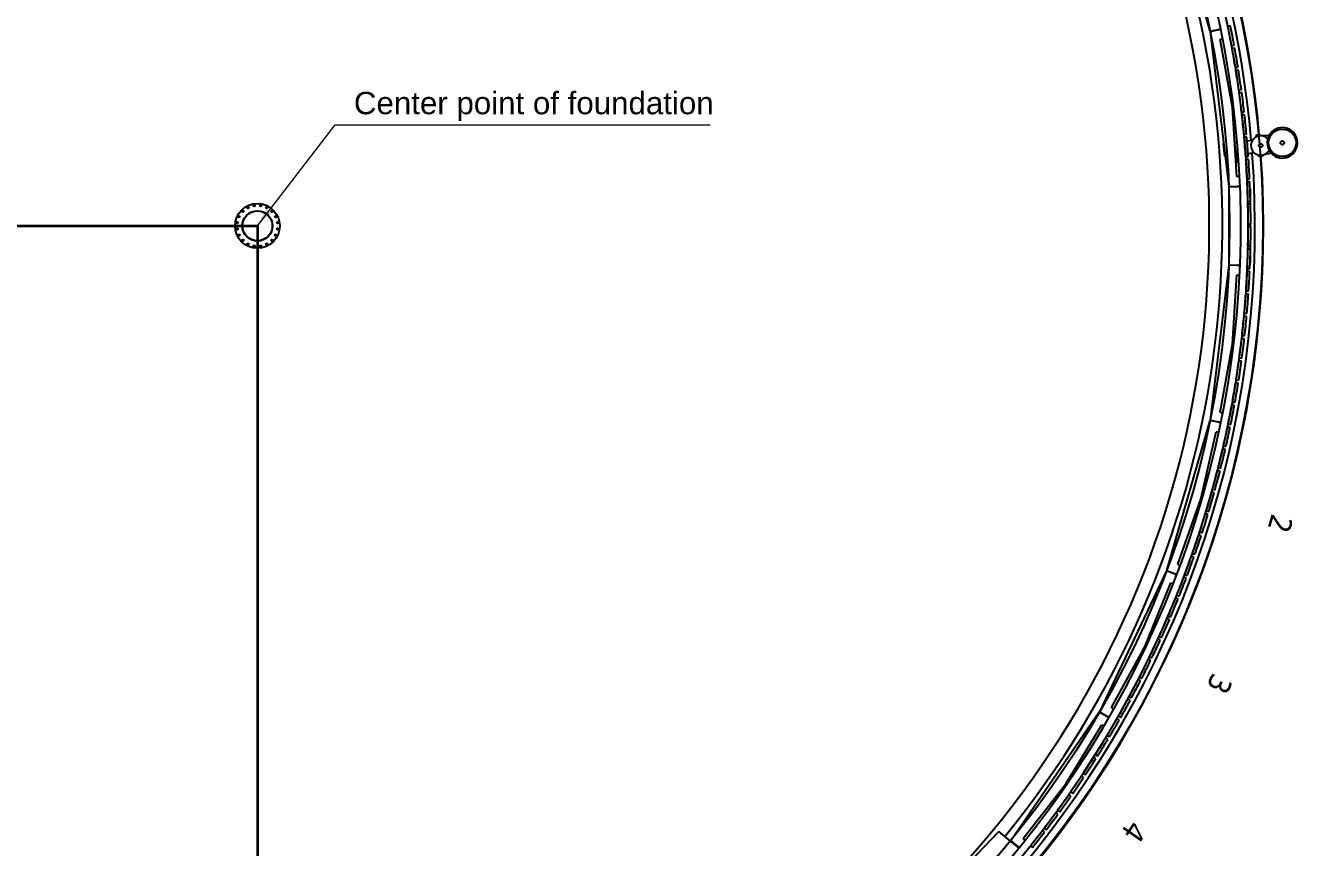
# Model space of a CAD drawing. Header units: millimetres. Extents: x -360063 to 84100, y -179792 to 59400.
# Drawn here: x 46299 to 63351, y 11931 to 22949 of the extents above; entities that cross this region are included whole.
import ezdxf

# ---------------------------------------------------------------- set-up
doc = ezdxf.new("R2010")
doc.units = ezdxf.units.MM
doc.header["$LTSCALE"] = 100
doc.layers.add('4003-AREA-05_F-Foundation', color=7, linetype='Continuous', lineweight=25, true_color=0xadadad)
for name, color, linetype, lineweight in [('4003-AREA-05_T-Tank', 7, 'Continuous', 25), ('Sketch Geometry', 7, 'Continuous', 18), ('Symbol', 7, 'Continuous', 18), ('Visible', 7, 'Continuous', 25)]:
    doc.layers.add(name, color=color, linetype=linetype, lineweight=lineweight)
doc.styles.add('Text Style175', font='tahoma.ttf')
doc.styles.add('Title', font='arial.ttf')
doc.dimstyles.new('Default - Method 2a$7', dxfattribs={"dimscale": 100, "dimtxt": 3, "dimasz": 2.5, "dimexe": 3, "dimexo": 0.5, "dimgap": 0.7, "dimtad": 0, "dimtoh": 1, "dimdec": 1, "dimrnd": 1e-08, "dimtxsty": 'Title', "dimcen": 0.09, "dimdle": 10, "dimclrd": 256, "dimclre": 256, "dimclrt": 7, "dimazin": 2, "dimtfac": 0.833333, "dimtdec": 1, "dimtmove": 0, "dimatfit": 3, "dimfxl": 1, "dimtolj": 1, "dimlwd": -1, "dimlwe": -1, "dimarcsym": 0})

msp = doc.modelspace()

# ---------------------------------------------------------------- linework, layer by layer
at = {"layer": '4003-AREA-05_F-Foundation'}
msp.add_circle((49408.48, 20262.41), 13475, dxfattribs=at)
at = {"layer": '4003-AREA-05_T-Tank'}
msp.add_circle((49408.48, 20262.41), 13032, dxfattribs=at)
at = {"layer": 'Sketch Geometry', "color": 1, "lineweight": 35, "true_color": 0xff0000}
for p, q in [((17485.37, 20262.41), (49408.48, 20262.41)), ((49408.48, 20262.41), (49408.48, 2625.21))]:
    msp.add_line(p, q, dxfattribs=at)
at = {"layer": 'Sketch Geometry'}
for radius in [13475, 13032]:
    msp.add_circle((49408.48, 20262.41), radius, dxfattribs=at)
at = {"layer": 'Visible'}
for p, q in [((61594.98, 24879.77), (62176.68, 22870.86)), ((62176.68, 22870.86), (62289.72, 22893.93)), ((62290.92, 22888.05), (62177.87, 22864.98)), ((62177.87, 22864.98), (62429.76, 20788.78)), ((62289.72, 22893.93), (62320.29, 22907.7)), ((62324.44, 22887.36), (62290.92, 22888.05)), ((62451.18, 22941.43), (62416.91, 22934.33)), ((62313.51, 22759.98), (62346.56, 22776.06)), ((62477.54, 21847.96), (62313.51, 22759.98)), ((62466.75, 22679.01), (62501.18, 22685.33)), ((62508.4, 22645.98), (62473.97, 22639.67)), ((62518.03, 22383.28), (62552.59, 22388.82)), ((62558.92, 22349.32), (62524.36, 22343.79)), ((62562.61, 22086.47), (62597.29, 22091.23)), ((62602.72, 22051.6), (62568.05, 22046.84)), ((62536.35, 20923.17), (62477.54, 21847.96)), ((62600.48, 21788.73), (62635.25, 21792.7)), ((62639.79, 21752.96), (62605.01, 21748.99)), ((62631.6, 21490.21), (62666.46, 21493.39)), ((62353.46, 21363.64), (62359.92, 21364.42)), ((62353.46, 21363.64), (62373.73, 21196.56)), ((62541.34, 21110.27), (62505.85, 21402.86)), ((62508.33, 21382.43), (62540.47, 21386.33)), ((62670.09, 21453.56), (62635.24, 21450.37)), ((62674.57, 21402.59), (62747.41, 21411.43)), ((62794.6, 21463.85), (62795.66, 21455.17)), ((62814.5, 21478.35), (62805.07, 21477.2)), ((62814.5, 21478.35), (62816.26, 21463.83)), ((62831.38, 21480.4), (62840.81, 21481.54)), ((62832.88, 21468.01), (62831.38, 21480.4)), ((62854.29, 21470.1), (62854.17, 21471.07)), ((62968.25, 21473.69), (62862.73, 21469.96)), ((62373.73, 21196.56), (62380.19, 21197.35)), ((62512.51, 21298.17), (62535.39, 21109.55)), ((62517.85, 21214.05), (62522.64, 21214.63)), ((62528.6, 21215.35), (62553.76, 21218.4)), ((62655.97, 21191.06), (62690.89, 21193.45)), ((62693.63, 21153.55), (62658.71, 21151.15)), ((62687.93, 21234.68), (62767.68, 21244.36)), ((62824.99, 21213.42), (62826.04, 21204.75)), ((62848.83, 21195.42), (62839.4, 21194.28)), ((62847.07, 21209.94), (62848.83, 21195.42)), ((62865.7, 21197.47), (62864.2, 21209.86)), ((62865.7, 21197.47), (62875.13, 21198.62)), ((62885.6, 21211.97), (62885.48, 21212.94)), ((62997, 21236.71), (62893.65, 21215.11)), ((62541.34, 21110.27), (62535.39, 21109.55)), ((62572.29, 20915.46), (62536.35, 20923.17)), ((62673.57, 20891.44), (62708.54, 20893.04)), ((62710.37, 20853.08), (62675.41, 20851.48)), ((62429.76, 20788.78), (62545.04, 20793.41)), ((62545.28, 20787.41), (62430.28, 20782.79)), ((62430.28, 20782.79), (62430.28, 19742.04)), ((62545.04, 20793.41), (62577.43, 20802.09)), ((62578.24, 20781.76), (62545.28, 20787.41)), ((62720.28, 20757.41), (62714.24, 20758.45)), ((62720.28, 20552.32), (62720.28, 20757.41)), ((62684.4, 20591.49), (62719.39, 20592.31)), ((62720.32, 20552.32), (62685.33, 20551.5)), ((62688.45, 20291.38), (62723.45, 20291.4)), ((62720.28, 20251.4), (62720.28, 20291.4)), ((62723.47, 20251.4), (62688.47, 20251.38)), ((62719.83, 19950.49), (62684.83, 19951.26)), ((62685.71, 19991.25), (62720.7, 19990.48)), ((62720.28, 19767.41), (62720.28, 19990.49)), ((62429.76, 19736.05), (62177.88, 17659.84)), ((62545.04, 19731.42), (62429.76, 19736.05)), ((62430.28, 19742.04), (62545.28, 19737.41)), ((62536.35, 19601.66), (62572.29, 19609.37)), ((62577.43, 19722.73), (62545.04, 19731.42)), ((62545.28, 19737.41), (62578.24, 19743.06)), ((62709.38, 19649.74), (62674.41, 19651.3)), ((62676.19, 19691.26), (62711.16, 19689.7)), ((62714.24, 19766.38), (62720.28, 19767.41)), ((62477.54, 18676.87), (62536.35, 19601.66)), ((62692.13, 19349.31), (62657.21, 19351.65)), ((62659.9, 19391.56), (62694.82, 19389.22)), ((62668.1, 19049.34), (62633.25, 19052.47)), ((62636.83, 19092.31), (62671.69, 19089.18)), ((62607.01, 18793.66), (62641.79, 18789.73)), ((62313.51, 17764.85), (62477.54, 18676.87)), ((62637.3, 18749.99), (62602.52, 18753.91)), ((62599.74, 18451.41), (62565.06, 18456.12)), ((62570.44, 18495.75), (62605.13, 18491.04)), ((62555.45, 18153.75), (62520.88, 18159.25)), ((62527.16, 18198.75), (62561.72, 18193.26)), ((62346.56, 17748.77), (62313.51, 17764.85)), ((62504.44, 17857.18), (62470, 17863.45)), ((62477.17, 17902.8), (62511.6, 17896.53)), ((62176.68, 17653.96), (61594.98, 15645.06)), ((62289.72, 17630.9), (62176.68, 17653.96)), ((62177.88, 17659.84), (62290.92, 17636.78)), ((62320.29, 17617.13), (62289.72, 17630.9)), ((62290.92, 17636.78), (62324.44, 17637.46)), ((62446.73, 17561.83), (62412.45, 17568.88)), ((62420.5, 17608.06), (62454.79, 17601.01)), ((62053.92, 16600.84), (62260.33, 17504.22)), ((62260.33, 17504.22), (62297.04, 17506.06)), ((62382.37, 17267.86), (62348.26, 17275.68)), ((62357.19, 17314.67), (62391.31, 17306.85)), ((62311.38, 16975.43), (62277.45, 16984.01)), ((62287.27, 17022.79), (62321.2, 17014.2)), ((62210.77, 16732.57), (62244.49, 16723.21)), ((61745.7, 15726.94), (62053.92, 16600.84)), ((62233.8, 16684.67), (62200.08, 16694.02)), ((62149.67, 16395.73), (62116.17, 16405.85)), ((62127.72, 16444.14), (62161.23, 16434.03)), ((62059.03, 16108.78), (62025.76, 16119.65)), ((62038.19, 16157.67), (62071.46, 16146.8)), ((61942.19, 15873.29), (61975.21, 15861.68)), ((61775.75, 15705.77), (61745.7, 15726.94)), ((61961.93, 15823.94), (61928.92, 15835.56)), ((61592.85, 15639.45), (60696.42, 13749.87)), ((61700.73, 15598.54), (61592.85, 15639.45)), ((61594.98, 15645.06), (61702.86, 15604.15)), ((61728.7, 15580.05), (61700.73, 15598.54)), ((61702.86, 15604.15), (61736.06, 15599.45)), ((61858.42, 15541.38), (61825.68, 15553.74)), ((61839.8, 15591.16), (61872.55, 15578.8)), ((61302.75, 14619.65), (61651.4, 15478.22)), ((61651.4, 15478.22), (61687.93, 15474.15)), ((61748.55, 15261.22), (61716.09, 15274.32)), ((61731.06, 15311.41), (61763.52, 15298.31)), ((61616.02, 15034.19), (61648.17, 15020.36)), ((61632.37, 14983.62), (61600.22, 14997.45)), ((61509.95, 14708.71), (61478.12, 14723.26)), ((61494.75, 14759.64), (61526.58, 14745.09)), ((60858.33, 13806.52), (61302.75, 14619.65)), ((61381.35, 14436.64), (61349.86, 14451.91)), ((61367.3, 14487.9), (61398.8, 14472.64)), ((61246.63, 14167.55), (61215.49, 14183.53)), ((61233.75, 14219.12), (61264.89, 14203.14)), ((61105.87, 13901.57), (61075.1, 13918.25)), ((61094.15, 13953.42), (61124.93, 13936.74)), ((60693.42, 13744.67), (59505.47, 12023.38)), ((60793.34, 13686.99), (60693.42, 13744.67)), ((60696.42, 13749.87), (60796.34, 13692.19)), ((60817.98, 13664.26), (60793.34, 13686.99)), ((60796.34, 13692.19), (60828.36, 13682.23)), ((60884.59, 13780.8), (60858.33, 13806.52)), ((60959.13, 13638.84), (60928.74, 13656.21)), ((60948.59, 13690.94), (60978.98, 13673.57)), ((60243.47, 12784.63), (60725.34, 13576.14)), ((60725.34, 13576.14), (60760.75, 13566.26)), ((60806.49, 13379.5), (60776.5, 13397.54)), ((60797.13, 13431.81), (60827.12, 13413.77)), ((60648.03, 13123.66), (60618.46, 13142.38)), ((60639.85, 13176.18), (60669.42, 13157.46)), ((60483.83, 12871.48), (60454.69, 12890.86)), ((60476.84, 12924.17), (60505.98, 12904.78)), ((59674.36, 12053.32), (60243.47, 12784.63)), ((60313.97, 12623.07), (60285.27, 12643.11)), ((60308.17, 12675.9), (60336.87, 12655.87)), ((60138.54, 12378.56), (60110.3, 12399.24)), ((60133.94, 12431.51), (60162.17, 12410.83)), ((59346.27, 12145.66), (57919.88, 10660.46)), ((59501.67, 12018.73), (59346.27, 12145.66)), ((59957.63, 12138.08), (59929.86, 12159.4)), ((59954.22, 12191.13), (59981.98, 12169.81)), ((59591.05, 11945.77), (59501.67, 12018.73)), ((59505.47, 12023.38), (59594.84, 11950.42)), ((59611.72, 11919.37), (59591.05, 11945.77)), ((59594.84, 11950.42), (59624.84, 11935.45)), ((59696.16, 12023.72), (59674.36, 12053.32)), ((59769.12, 11954.86), (59796.4, 11932.92))]:
    msp.add_line(p, q, dxfattribs=at)
for centre, radius in [((63146.85, 21375.13), 183.92), ((62856.23, 21339.87), 25), ((63146.85, 21375.13), 25), ((49408.48, 20262.41), 300), ((49214.03, 20456.87), 10.5), ((49408.48, 20262.41), 203.2), ((49408.48, 20262.41), 200.2), ((49283.63, 20507.44), 10.5), ((49365.46, 20534.03), 10.5), ((49451.5, 20534.03), 10.5), ((49533.33, 20507.44), 10.5), ((49602.93, 20456.87), 10.5), ((49136.87, 20305.43), 10.5), ((49163.45, 20387.26), 10.5), ((49653.51, 20387.26), 10.5), ((49680.09, 20305.43), 10.5), ((49136.87, 20219.39), 10.5), ((49163.45, 20137.57), 10.5), ((49653.51, 20137.57), 10.5), ((49680.09, 20219.39), 10.5), ((49214.03, 20067.96), 10.5), ((49283.63, 20017.39), 10.5), ((49365.46, 19990.8), 10.5), ((49451.5, 19990.8), 10.5), ((49533.33, 20017.39), 10.5), ((49602.93, 20067.96), 10.5)]:
    msp.add_circle(centre, radius, dxfattribs=at)
for centre, radius, start, end in [((49408.48, 20262.41), 13485, 5.18567, 142.383326), ((49408.48, 20262.41), 13371, 4.920734, 142.675841), ((49408.48, 20262.41), 13280, 199.616559, 192.471131), ((49408.48, 20262.41), 13180, 199.64567, 192.458408), ((49408.48, 20262.41), 12935, 320.759552, 85.397494), ((49408.48, 20262.41), 12760, 92.147566, 221.208477), ((49408.48, 20262.41), 12760, 318.304598, 87.365518), ((49408.48, 20262.41), 13280, 10.48468, 11.607066), ((49408.48, 20262.41), 13315, 10.484453, 11.607293), ((49408.48, 20262.41), 13280, 9.189716, 10.312102), ((49408.48, 20262.41), 13315, 9.189489, 10.312329), ((49408.48, 20262.41), 13280, 7.894752, 9.017138), ((49408.48, 20262.41), 13315, 7.894525, 9.017365), ((49408.48, 20262.41), 13280, 6.599788, 7.722174), ((49408.48, 20262.41), 13315, 6.599561, 7.722401), ((49408.48, 20262.41), 13280, 5.304824, 6.42721), ((49408.48, 20262.41), 13315, 5.304597, 6.427437), ((63146.85, 21375.13), 204, 222.7283, 151.106382), ((49408.48, 20262.41), 13280, 4.00986, 5.132246), ((49408.48, 20262.41), 13315, 4.009633, 5.132473), ((62856.23, 21339.87), 130.25, 42.833249, 331.001432), ((62806.52, 21465.29), 12, 96.917341, 186.917341), ((62842.26, 21469.63), 12, 6.917341, 96.917341), ((63146.85, 21375.13), 202.25, 164.721653, 209.113029), ((63146.85, 21375.13), 204, 151.106382, 164.421705), ((49408.48, 20262.41), 13485, 198.682743, 4.028101), ((49408.48, 20262.41), 13371, 197.858958, 4.19894), ((49408.48, 20262.41), 13280, 2.714896, 3.837282), ((49408.48, 20262.41), 13315, 2.714669, 3.837509), ((62837.95, 21206.19), 12, 186.917341, 276.917341), ((62873.69, 21210.53), 12, 276.917341, 6.917341), ((63146.85, 21375.13), 204, 209.412977, 222.7283), ((49408.48, 20262.41), 13280, 1.419932, 2.542318), ((49408.48, 20262.41), 13315, 1.419705, 2.542545), ((49408.48, 20262.41), 13280, 0.124968, 1.247354), ((49408.48, 20262.41), 13315, 0.124741, 1.247581), ((49408.48, 20262.41), 13280, 358.830004, 359.95239), ((49408.48, 20262.41), 13315, 358.829777, 359.952617), ((49408.48, 20262.41), 13280, 357.53504, 358.657426), ((49408.48, 20262.41), 13315, 357.534813, 358.657653), ((49408.48, 20262.41), 13280, 356.240076, 357.362462), ((49408.48, 20262.41), 13315, 356.239849, 357.362689), ((49408.48, 20262.41), 13280, 354.945112, 356.067498), ((49408.48, 20262.41), 13315, 354.944885, 356.067725), ((49408.48, 20262.41), 13280, 353.650147, 354.772534), ((49408.48, 20262.41), 13315, 353.649921, 354.772761), ((49408.48, 20262.41), 13280, 352.355183, 353.47757), ((49408.48, 20262.41), 13315, 352.354957, 353.477797), ((49408.48, 20262.41), 13280, 351.060219, 352.182606), ((49408.48, 20262.41), 13315, 351.059993, 352.182833), ((49408.48, 20262.41), 13280, 349.765255, 350.887642), ((49408.48, 20262.41), 13315, 349.765029, 350.887869), ((49408.48, 20262.41), 13280, 348.470291, 349.592678), ((49408.48, 20262.41), 13315, 348.470065, 349.592905), ((49408.48, 20262.41), 13280, 347.175327, 348.297714), ((49408.48, 20262.41), 13315, 347.175101, 348.29794), ((49408.48, 20262.41), 13280, 345.880363, 347.00275), ((49408.48, 20262.41), 13315, 345.880137, 347.002976), ((49408.48, 20262.41), 13280, 344.585399, 345.707786), ((49408.48, 20262.41), 13315, 344.585172, 345.708012), ((49408.48, 20262.41), 13280, 343.290435, 344.412822), ((49408.48, 20262.41), 13315, 343.290208, 344.413048), ((49408.48, 20262.41), 13280, 341.995471, 343.117858), ((49408.48, 20262.41), 13315, 341.995244, 343.118084), ((49408.48, 20262.41), 13280, 340.700507, 341.822894), ((49408.48, 20262.41), 13315, 340.70028, 341.82312), ((49408.48, 20262.41), 13280, 339.405543, 340.527929), ((49408.48, 20262.41), 13315, 339.405316, 340.528156), ((49408.48, 20262.41), 13280, 338.110579, 339.232965), ((49408.48, 20262.41), 13315, 338.110352, 339.233192), ((49408.48, 20262.41), 13280, 336.815615, 337.938001), ((49408.48, 20262.41), 13315, 336.815388, 337.938228), ((49408.48, 20262.41), 13280, 335.520651, 336.643037), ((49408.48, 20262.41), 13315, 335.520424, 336.643264), ((49408.48, 20262.41), 13280, 334.225687, 335.348073), ((49408.48, 20262.41), 13315, 334.22546, 335.3483), ((49408.48, 20262.41), 13280, 332.930723, 334.053109), ((49408.48, 20262.41), 13315, 332.930496, 334.053336), ((49408.48, 20262.41), 13280, 331.635759, 332.758145), ((49408.48, 20262.41), 13315, 331.635532, 332.758372), ((49408.48, 20262.41), 13280, 330.340795, 331.463181), ((49408.48, 20262.41), 13315, 330.340568, 331.463408), ((49408.48, 20262.41), 13280, 329.045831, 330.168217), ((49408.48, 20262.41), 13315, 329.045604, 330.168444), ((49408.48, 20262.41), 13280, 327.750867, 328.873253), ((49408.48, 20262.41), 13315, 327.75064, 328.87348), ((49408.48, 20262.41), 13280, 326.455903, 327.578289), ((49408.48, 20262.41), 13315, 326.455676, 327.578516), ((49408.48, 20262.41), 13280, 325.160939, 326.283325), ((49408.48, 20262.41), 13315, 325.160712, 326.283552), ((49408.48, 20262.41), 13280, 323.865975, 324.988361), ((49408.48, 20262.41), 13315, 323.865748, 324.988588), ((49408.48, 20262.41), 13280, 322.571011, 323.693397), ((49408.48, 20262.41), 13315, 322.570784, 323.693624), ((49408.48, 20262.41), 13280, 321.276047, 322.398433), ((49408.48, 20262.41), 13315, 321.27582, 322.39866)]:
    msp.add_arc(centre, radius, start, end, dxfattribs=at)
msp.add_open_spline([(62854.28, 21470.1), (62854.28, 21470.11), (62854.28, 21470.12), (62854.28, 21470.13), (62854.28, 21470.12), (62854.29, 21470.1)], degree=3, knots=[-1.863767326, -1.863767326, -1.863767326, -1.863767326, -1.822984301, -1.822984301, -1.735135804, -1.735135804, -1.735135804, -1.735135804], dxfattribs=at)

# ---------------------------------------------------------------- texts
at = {"layer": 'Symbol', "color": 7, "insert": (50702.14, 21668.26), "char_height": 300, "width": 4821.4941, "attachment_point": 7, "style": 'Title'}
msp.add_mtext('\\fArial|b0|i0;Center point of foundation', dxfattribs=at)
at = {"layer": 'Symbol', "color": 7, "char_height": 300, "attachment_point": 7, "style": 'Text Style175'}
for s, insert, rotation in [('2', (63008.02, 16419.27), 253.851261), ('3', (62213.53, 14290.9), 244.619854), ('4', (61101.33, 12319.72), 235.388446)]:
    msp.add_mtext(s, dxfattribs=dict(at, insert=insert, rotation=rotation))

# ---------------------------------------------------------------- leaders
at = {"layer": 'Symbol', "annotation_type": 0, "has_hookline": 1, "hookline_direction": 0, "text_width": 4773.4}
msp.add_leader([(49408.48, 20262.41), (50452.14, 21618.26), (50702.14, 21618.26)], dimstyle='Default - Method 2a$7', override={"dimgap": 0, "dimtad": 1}, dxfattribs=at)

doc.saveas('drawing.dxf')
